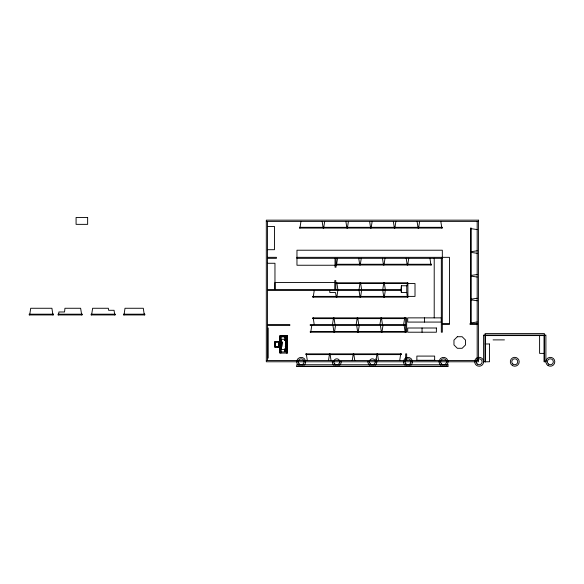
<?xml version="1.0" encoding="UTF-8"?>
<svg xmlns="http://www.w3.org/2000/svg" width="584" height="584" viewBox="0 0 584 584"><rect width="100%" height="100%" fill="white"/><g stroke="black" fill="none" stroke-linecap="round" stroke-linejoin="round"><path stroke-width="0.88" d="M114.719 314.192L114.719 314.937L114.07 310.294L108.631 310.294L108.325 308.264L92.63 308.264L91.608 314.937M144.285 314.192L144.285 314.937L143.299 308.264L125.005 308.264L124.012 314.937M313.214 318.616L313.214 317.871L314.207 324.543M313.214 296.395L313.214 297.139L314.236 290.46M336.326 296.395L336.326 297.139L335.53 292.562L329.843 292.562L329.683 290.46M400.726 354.605L400.726 353.868L399.704 360.54M407.895 297.139L407.895 282.795L336.326 282.795L336.326 283.539L415.012 283.539L415.012 296.395L312.717 296.395L312.717 297.139L407.895 297.139L407.895 296.395M485.085 343.976L489.29 343.976M278.984 341.56C279.765 340.662 278.729 355.123 279.035 341.676M279.145 346.933L278.889 341.647M275.049 346.969L275.027 342.02L278.729 342.224L278.729 346.604L274.991 346.728M401.004 289.474L401.405 285.751L407.033 285.751L407.398 282.795M285.547 340.297C284.999 342.392 287.27 339.596 285.364 340.596M332.5 324.543L333.486 317.871M300.95 221.394L299.935 228.067M324.682 221.394L323.66 228.067M311.761 325.536L310.746 332.208M337.537 258.325L336.515 264.997M348.414 221.394L347.392 228.067M337.844 290.46L336.822 297.139M328.507 360.54L329.529 353.868M335.493 325.536L334.471 332.208M361.27 258.325L360.248 264.997M359.043 289.474L360.058 282.795M372.147 221.394L371.125 228.067M361.576 290.46L360.554 297.139M356.196 324.543L357.218 317.871M352.24 360.54L353.262 353.868M359.226 325.536L358.204 332.208M385.002 258.325L383.98 264.997M382.776 289.474L383.79 282.795M395.879 221.394L394.857 228.067M385.309 290.46L384.287 297.139M379.929 324.543L380.951 317.871M375.972 360.54L376.994 353.868M382.958 325.536L381.936 332.208M408.734 258.325L407.712 264.997M419.611 221.394L418.589 228.067M403.661 324.543L404.683 317.871M279.181 341.552L274.692 341.859L274.692 346.962L279.254 346.969M278.984 342.027L279.327 341.837M279.364 341.859L279.364 346.962L274.692 346.962M287.131 336.041L287.065 352.517M279.086 341.531L274.692 341.859M278.984 346.94L279.364 346.962M274.976 345.115C274.757 346.042 275.882 343.502 274.925 343.728M477.179 250.777L470.5 251.799M477.179 274.509L470.5 275.531M477.179 298.241L470.5 299.263M477.179 321.974L470.5 322.996M266.311 221.394L478.413 221.387M267.545 226.461L274.473 226.461L274.473 249.697L267.545 249.697M470.5 228.563L477.179 229.578M470.5 252.295L477.179 253.31M267.545 257.332L276.444 257.332L276.444 258.325L267.545 258.325M442.322 258.325L296.964 258.325L296.964 257.332L449.439 257.332L449.439 324.478L442.322 324.478M267.545 263.267L274.962 263.267L274.962 289.474L274.962 282.554L334.785 282.554M336.026 264.26L431.445 264.26L431.445 264.997L336.026 264.997M335.034 265.245L296.964 265.245L296.964 250.215L442.322 250.215L442.322 332.208L441.336 332.208L441.336 258.325M470.5 276.028L477.179 277.042M267.545 289.474L401.405 289.474M267.545 290.46L401.405 290.46M407.398 297.139L406.749 292.496L401.31 292.496L401.004 290.46M470.5 299.76L477.179 300.775M442.322 323.485L449.439 323.485M477.179 323.485L470.062 323.485L470.062 324.478L477.179 324.478M267.545 324.543L289.795 324.543L289.795 325.536L267.545 325.536M405.668 324.543L310.25 324.543L310.25 325.536L405.668 325.536M483.589 335.588L545.529 335.588M286.416 336.866L280.868 336.866L280.889 351.933L286.416 351.955M493.079 339.888L504.452 339.888M279.948 341.684L279.816 337.209M279.13 342.093L279.13 346.728M279.948 342.173L279.948 346.648M279.948 347.137L279.948 351.612M287.131 352.78L287.364 336.041L279.926 336.041L279.926 352.78M544.047 353.386L539.601 353.386L539.601 335.588M416.859 360.291L434.657 360.291M266.311 360.54L478.413 360.54M296.716 366.533L448.008 366.533M440.81 221.394L441.825 228.067M429.934 258.325L430.948 264.997M417.078 221.394L418.093 228.067M406.201 258.325L407.216 264.997M393.346 221.394L394.361 228.067M404.157 325.536L405.172 332.208M382.469 258.325L383.484 264.997M385.309 289.474L384.287 282.795M382.776 290.46L383.79 297.139M369.614 221.394L370.636 228.067M382.462 324.543L381.447 317.871M380.425 325.536L381.447 332.208M378.505 360.54L377.49 353.868M358.737 258.325L359.759 264.997M361.576 289.474L360.554 282.795M359.043 290.46L360.058 297.139M345.881 221.394L346.903 228.067M358.729 324.543L357.715 317.871M356.693 325.536L357.715 332.208M354.78 360.54L353.758 353.868M337.844 289.474L336.822 282.795M322.149 221.394L323.171 228.067M334.997 324.543L333.982 317.871M332.96 325.536L333.982 332.208M331.048 360.54L330.026 353.868M307.315 360.54L306.293 353.868M544.047 335.077L544.047 361.773M489.538 343.976L489.538 361.773L483.603 361.773L483.603 335.077L545.901 335.077L545.901 361.773L544.419 361.773L544.419 333.595L485.085 333.595L485.085 361.773M485.319 335.231L485.319 361.934M477.179 221.387L477.179 360.54M471.244 323.485L471.244 228.067L470.5 228.067L470.5 323.485M434.657 360.54L434.657 356.087L416.859 356.087L416.859 360.54M434.211 258.325L434.211 317.871M424.524 317.871L424.524 322.076M422.049 328.004L422.049 332.208M406.749 285.751L406.749 292.496M406.661 360.54L406.661 353.868L405.668 353.868L405.668 360.54M401.405 285.751L401.405 292.496M336.026 258.325L336.026 267.224L335.034 267.224L335.034 258.325M335.778 289.474L335.778 280.576L334.785 280.576L334.785 289.474M287.248 352.897L287.248 335.924L280.043 336.158M286.416 335.749L286.416 353.072M285.182 336.822L285.101 340.399L285.029 336.822M285.248 349.524L285.248 350.984L284.569 350.984L284.569 349.524M280.868 335.749L280.868 353.072M275.283 344.151L275.232 344.699M275.013 343.684L275.013 345.144M268.217 327.96L268.217 358.116M267.545 221.394L267.545 360.54M81.665 314.937L80.643 308.264L64.948 308.264L64.547 311.98L58.918 311.98L58.553 314.937M52.932 314.937L51.91 308.264L30.711 308.264L29.696 314.937M477.865 357.517A4.453 4.453 0 0 1 483.545 361.051A4.453 4.453 0 0 1 479.303 366.219A4.453 4.453 0 0 1 474.726 361.343M474.894 360.481A4.453 4.453 0 0 1 477.449 357.663M447.986 361.343A4.453 4.453 0 0 1 446.38 365.212M445.264 365.883A4.453 4.453 0 0 1 441.854 365.883M440.738 365.212A4.453 4.453 0 0 1 439.131 361.343M439.299 360.481A4.453 4.453 0 0 1 447.819 360.481M412.392 361.343A4.453 4.453 0 0 1 410.786 365.212M409.661 365.883A4.453 4.453 0 0 1 406.26 365.883M405.135 365.212A4.453 4.453 0 0 1 403.529 361.343M403.705 360.481A4.453 4.453 0 0 1 412.216 360.481M376.789 361.343A4.453 4.453 0 0 1 375.184 365.212M374.067 365.883A4.453 4.453 0 0 1 370.657 365.883M369.541 365.212A4.453 4.453 0 0 1 367.935 361.343M375.804 358.956A4.453 4.453 0 0 1 376.622 360.481M341.195 361.343A4.453 4.453 0 0 1 339.589 365.212M338.464 365.883A4.453 4.453 0 0 1 335.063 365.883M333.946 365.212A4.453 4.453 0 0 1 332.34 361.343M305.593 361.343A4.453 4.453 0 0 1 303.994 365.212M302.87 365.883A4.453 4.453 0 0 1 299.468 365.883M298.344 365.212A4.453 4.453 0 0 1 296.738 361.343M296.913 360.481A4.453 4.453 0 0 1 305.425 360.481M405.668 331.471L405.668 332.208L405.668 317.871L406.661 317.871L406.661 332.208L310.25 332.208L310.25 331.471L405.668 331.471M441.336 317.871L441.336 322.076L407.712 322.076L407.712 317.871L441.336 317.871M285.189 350.166L285.707 350.334L285.189 350.166M277.517 347.137L277.466 347.108M457.352 336.72L453.965 340.114L453.965 344.903L457.352 348.29L462.148 348.29L465.536 344.903L465.536 340.114L462.148 336.72L457.352 336.72M87.644 217.467L76.081 217.467L76.081 224.358L87.644 224.358L87.644 217.467M478.413 220.153L266.311 220.153L266.311 361.773L478.413 361.773L478.413 220.153M442.322 227.322L299.439 227.322L299.439 228.067L442.322 228.067L442.322 227.322M53.429 314.192L29.2 314.192L29.2 314.937L53.429 314.937L53.429 314.192M82.161 314.192L58.057 314.192L58.057 314.937L82.161 314.937L82.161 314.192M115.216 314.192L91.111 314.192L91.111 314.937L115.216 314.937L115.216 314.192M144.781 314.192L123.523 314.192L123.523 314.937L144.781 314.937L144.781 314.192M405.172 317.871L312.717 317.871L312.717 318.616L405.172 318.616L405.172 317.871M436.387 328.004L407.712 328.004L407.712 332.208L436.387 332.208L436.387 328.004M287.54 335.749L279.751 335.749L279.751 353.072L287.54 353.072L287.54 335.749M285.591 337.034L284.62 337.384L285.591 337.034M285.379 337.151L284.831 337.267L285.379 337.151M285.883 339.304L281.408 339.304L281.408 349.524L285.883 349.524L285.883 339.304M285.591 339.757L284.62 340.107L285.591 339.757M285.379 339.873L284.831 339.99L285.379 339.873M281.919 341.881L281.568 346.94L281.919 341.881M285.715 341.881L285.364 346.94L285.715 341.881M281.802 342.078L281.685 346.75L281.802 342.078M285.598 342.078L285.481 346.75L285.598 342.078M285.788 348.867L284.809 349.101L285.788 348.867M285.758 349.232L284.444 349.232L284.444 351.276L285.758 351.276L285.758 349.232M401.223 353.868L305.797 353.868L305.797 354.605L401.223 354.605L401.223 353.868M448.008 364.744L296.716 364.744L296.716 366.226L448.008 366.226L448.008 364.744M512.796 364.007A2.964 2.964 0 0 0 517.665 362.357A2.964 2.964 0 0 0 513.796 358.963A2.964 2.964 0 0 0 512.796 364.007M548.128 365.628A4.453 4.453 0 0 0 554.8 361.773A4.453 4.453 0 0 0 548.128 357.919A4.453 4.453 0 0 0 548.128 365.628M548.398 364.007A2.964 2.964 0 0 0 553.26 362.357A2.964 2.964 0 0 0 549.398 358.963A2.964 2.964 0 0 0 548.398 364.007M512.526 365.628A4.453 4.453 0 0 0 519.205 361.773A4.453 4.453 0 0 0 512.526 357.919A4.453 4.453 0 0 0 512.526 365.628M477.201 364.007A2.964 2.964 0 0 0 482.063 362.357A2.964 2.964 0 0 0 478.201 358.963A2.964 2.964 0 0 0 477.201 364.007M441.599 364.007A2.964 2.964 0 0 0 446.468 362.357A2.964 2.964 0 0 0 442.606 358.963A2.964 2.964 0 0 0 441.599 364.007M406.004 364.007A2.964 2.964 0 0 0 410.873 362.357A2.964 2.964 0 0 0 407.004 358.963A2.964 2.964 0 0 0 406.004 364.007M370.409 364.007A2.964 2.964 0 0 0 375.271 362.357A2.964 2.964 0 0 0 371.409 358.963A2.964 2.964 0 0 0 370.409 364.007M334.807 364.007A2.964 2.964 0 0 0 339.676 362.357A2.964 2.964 0 0 0 335.815 358.963A2.964 2.964 0 0 0 334.807 364.007M299.212 364.007A2.964 2.964 0 0 0 304.074 362.357A2.964 2.964 0 0 0 300.212 358.963A2.964 2.964 0 0 0 299.212 364.007"/></g></svg>
